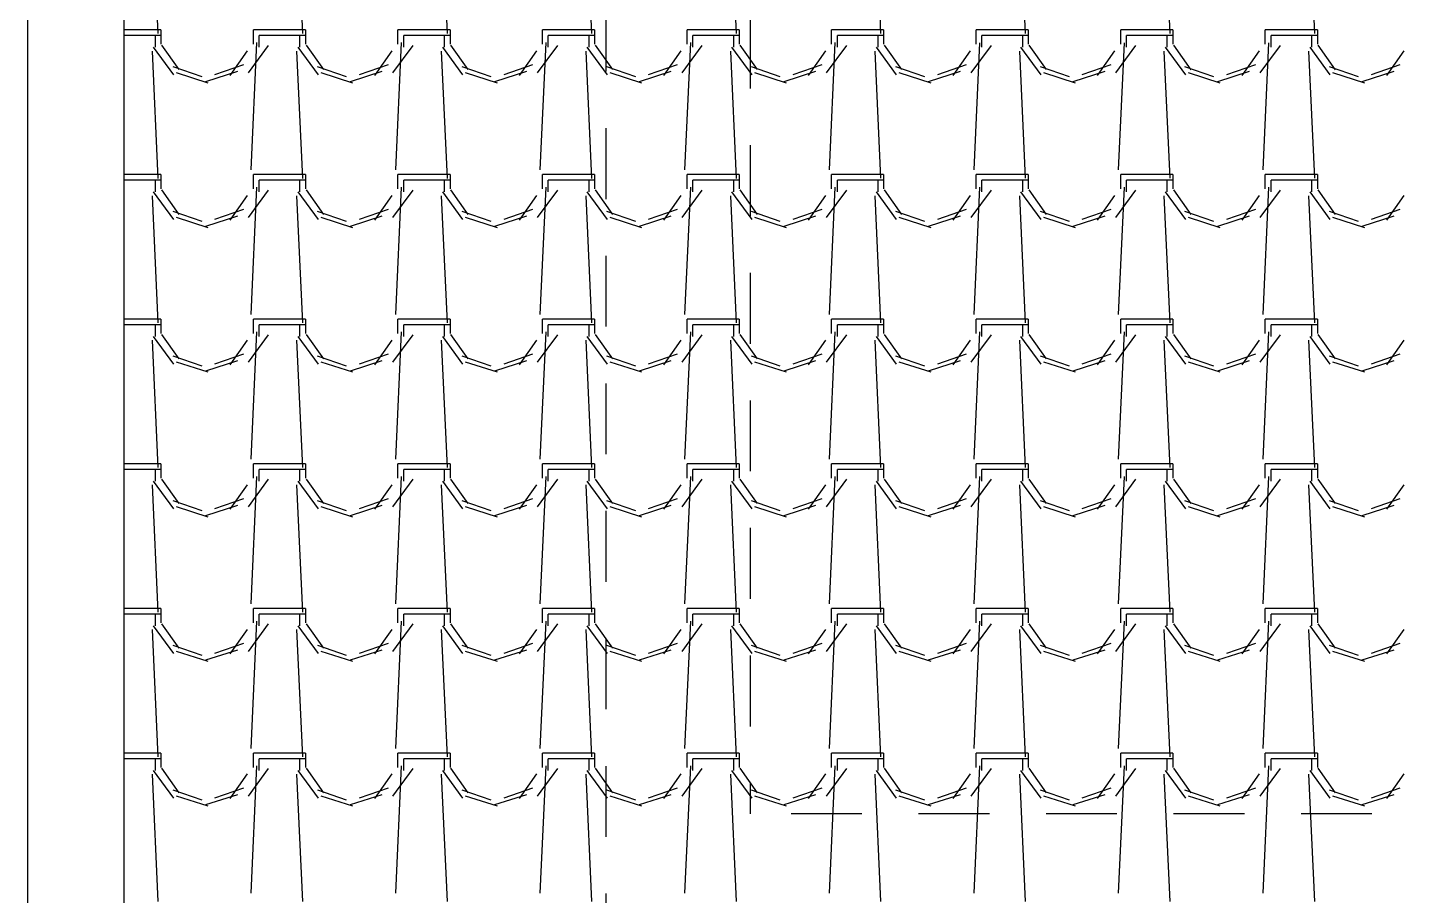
# Model space of a CAD drawing. Header units: millimetres. Extents: x 3923 to 4007, y 744 to 863.
# Drawn here: x 3930.972 to 3933.403, y 846.507 to 848.038 of the extents above; entities that cross this region are included whole.
import ezdxf

# ---------------------------------------------------------------- set-up
doc = ezdxf.new("R2010")
doc.units = ezdxf.units.MM
doc.linetypes.add('HIDDEN2', pattern=[0.1875, 0.125, -0.0625])
doc.layers.add('-HIDRO', color=8, linetype='Continuous')

msp = doc.modelspace()

# ---------------------------------------------------------------- linework, layer by layer
at = {"layer": '-HIDRO'}
for p, q in [((3930.9722, 855.7515), (3930.9722, 834.9143)), ((3931.1423, 854.5608), (3931.1423, 835.0844))]:
    msp.add_line(p, q, dxfattribs=at)
at = {"layer": '-HIDRO', "linetype": 'HIDDEN2'}
for p, q in [((3931.9928, 853.7103), (3931.9928, 835.9349)), ((3932.2479, 853.4552), (3932.2479, 846.6512)), ((3935.82, 846.6512), (3932.2479, 846.6512))]:
    msp.add_line(p, q, dxfattribs=at)
at = {"layer": '-HIDRO', "linetype": 'Continuous'}
for p, q in [((3931.1921, 848.2516), (3931.2023, 848.0271)), ((3931.4472, 848.2516), (3931.4574, 848.0271)), ((3931.7024, 848.2516), (3931.7126, 848.0271)), ((3931.9575, 848.2516), (3931.9677, 848.0271)), ((3932.2127, 848.2516), (3932.2229, 848.0271)), ((3932.4678, 848.2516), (3932.478, 848.0271)), ((3932.723, 848.2516), (3932.7332, 848.0271)), ((3932.9781, 848.2516), (3932.9883, 848.0271)), ((3933.2333, 848.2516), (3933.2435, 848.0271)), ((3931.1974, 848.0339), (3931.1423, 848.0339)), ((3931.2076, 848.0339), (3931.1974, 848.0339)), ((3931.2076, 848.0339), (3931.2076, 848.0084)), ((3931.4525, 848.0339), (3931.3709, 848.0339)), ((3931.3709, 848.0084), (3931.3709, 848.0339)), ((3931.4627, 848.0339), (3931.4525, 848.0339)), ((3931.4627, 848.0339), (3931.4627, 848.0084)), ((3931.7077, 848.0339), (3931.626, 848.0339)), ((3931.626, 848.0084), (3931.626, 848.0339)), ((3931.7179, 848.0339), (3931.7077, 848.0339)), ((3931.7179, 848.0339), (3931.7179, 848.0084)), ((3931.9628, 848.0339), (3931.8812, 848.0339)), ((3931.8812, 848.0084), (3931.8812, 848.0339)), ((3931.973, 848.0339), (3931.9628, 848.0339)), ((3931.973, 848.0339), (3931.973, 848.0084)), ((3932.218, 848.0339), (3932.1363, 848.0339)), ((3932.1363, 848.0084), (3932.1363, 848.0339)), ((3932.2282, 848.0339), (3932.218, 848.0339)), ((3932.2282, 848.0339), (3932.2282, 848.0084)), ((3932.4731, 848.0339), (3932.3915, 848.0339)), ((3932.3915, 848.0084), (3932.3915, 848.0339)), ((3932.4833, 848.0339), (3932.4731, 848.0339)), ((3932.4833, 848.0339), (3932.4833, 848.0084)), ((3932.7283, 848.0339), (3932.6466, 848.0339)), ((3932.6466, 848.0084), (3932.6466, 848.0339)), ((3932.7385, 848.0339), (3932.7283, 848.0339)), ((3932.7385, 848.0339), (3932.7385, 848.0084)), ((3932.9834, 848.0339), (3932.9018, 848.0339)), ((3932.9018, 848.0084), (3932.9018, 848.0339)), ((3932.9936, 848.0339), (3932.9834, 848.0339)), ((3932.9936, 848.0339), (3932.9936, 848.0084)), ((3933.2386, 848.0339), (3933.1569, 848.0339)), ((3933.1569, 848.0084), (3933.1569, 848.0339)), ((3933.2488, 848.0339), (3933.2386, 848.0339)), ((3933.2488, 848.0339), (3933.2488, 848.0084)), ((3931.1974, 848.0237), (3931.1423, 848.0237)), ((3931.1423, 848.006), (3931.1426, 848.0064)), ((3931.1974, 848.0237), (3931.1974, 848.0033)), ((3931.2076, 848.0237), (3931.1974, 848.0237)), ((3931.2086, 848.0069), (3931.2393, 847.9636)), ((3931.3621, 847.958), (3931.3978, 848.0064)), ((3931.3766, 848.0113), (3931.3664, 847.7867)), ((3931.4525, 848.0237), (3931.3811, 848.0237)), ((3931.3811, 848.0033), (3931.3811, 848.0237)), ((3931.4525, 848.0237), (3931.4525, 848.0033)), ((3931.4627, 848.0237), (3931.4525, 848.0237)), ((3931.4638, 848.0069), (3931.4944, 847.9636)), ((3931.6172, 847.958), (3931.6529, 848.0064)), ((3931.6318, 848.0113), (3931.6216, 847.7867)), ((3931.7077, 848.0237), (3931.6362, 848.0237)), ((3931.6362, 848.0033), (3931.6362, 848.0237)), ((3931.7077, 848.0237), (3931.7077, 848.0033)), ((3931.7179, 848.0237), (3931.7077, 848.0237)), ((3931.7189, 848.0069), (3931.7496, 847.9636)), ((3931.8724, 847.958), (3931.9081, 848.0064)), ((3931.8869, 848.0113), (3931.8767, 847.7867)), ((3931.9628, 848.0237), (3931.8914, 848.0237)), ((3931.8914, 848.0033), (3931.8914, 848.0237)), ((3931.9628, 848.0237), (3931.9628, 848.0033)), ((3931.973, 848.0237), (3931.9628, 848.0237)), ((3931.9741, 848.0069), (3932.0047, 847.9636)), ((3932.1275, 847.958), (3932.1632, 848.0064)), ((3932.1421, 848.0113), (3932.1319, 847.7867)), ((3932.218, 848.0237), (3932.1465, 848.0237)), ((3932.1465, 848.0033), (3932.1465, 848.0237)), ((3932.218, 848.0237), (3932.218, 848.0033)), ((3932.2282, 848.0237), (3932.218, 848.0237)), ((3932.2293, 848.0069), (3932.2599, 847.9636)), ((3932.3827, 847.958), (3932.4184, 848.0064)), ((3932.3972, 848.0113), (3932.387, 847.7867)), ((3932.4731, 848.0237), (3932.4017, 848.0237)), ((3932.4017, 848.0033), (3932.4017, 848.0237)), ((3932.4731, 848.0237), (3932.4731, 848.0033)), ((3932.4833, 848.0237), (3932.4731, 848.0237)), ((3932.4844, 848.0069), (3932.515, 847.9636)), ((3932.6378, 847.958), (3932.6735, 848.0064)), ((3932.6524, 848.0112), (3932.6422, 847.7867)), ((3932.7283, 848.0237), (3932.6568, 848.0237)), ((3932.6568, 848.0033), (3932.6568, 848.0237)), ((3932.7283, 848.0237), (3932.7283, 848.0033)), ((3932.7385, 848.0237), (3932.7283, 848.0237)), ((3932.7396, 848.0069), (3932.7702, 847.9636)), ((3932.893, 847.958), (3932.9287, 848.0064)), ((3932.9076, 848.0112), (3932.8973, 847.7867)), ((3932.9834, 848.0237), (3932.912, 848.0237)), ((3932.912, 848.0033), (3932.912, 848.0237)), ((3932.9834, 848.0237), (3932.9834, 848.0033)), ((3932.9936, 848.0237), (3932.9834, 848.0237)), ((3932.9947, 848.0069), (3933.0253, 847.9635)), ((3933.1481, 847.958), (3933.1838, 848.0064)), ((3933.1627, 848.0112), (3933.1525, 847.7867)), ((3933.2386, 848.0237), (3933.1671, 848.0237)), ((3933.1671, 848.0033), (3933.1671, 848.0237)), ((3933.2386, 848.0237), (3933.2386, 848.0033)), ((3933.2488, 848.0237), (3933.2386, 848.0237)), ((3933.2499, 848.0069), (3933.2805, 847.9635)), ((3931.1921, 847.9965), (3931.2023, 847.7719)), ((3931.1941, 848.003), (3931.2298, 847.9546)), ((3931.3301, 847.9535), (3931.3607, 847.9969)), ((3931.4472, 847.9965), (3931.4574, 847.7719)), ((3931.4493, 848.003), (3931.485, 847.9546)), ((3931.5852, 847.9535), (3931.6158, 847.9969)), ((3931.7024, 847.9965), (3931.7126, 847.7719)), ((3931.7044, 848.003), (3931.7401, 847.9546)), ((3931.8404, 847.9535), (3931.871, 847.9969)), ((3931.9575, 847.9965), (3931.9677, 847.7719)), ((3931.9595, 848.003), (3931.9953, 847.9546)), ((3932.0955, 847.9535), (3932.1261, 847.9969)), ((3932.2127, 847.9965), (3932.2229, 847.7719)), ((3932.2147, 848.003), (3932.2504, 847.9546)), ((3932.3507, 847.9535), (3932.3813, 847.9969)), ((3932.4678, 847.9965), (3932.478, 847.772)), ((3932.4698, 848.003), (3932.5056, 847.9546)), ((3932.6058, 847.9535), (3932.6364, 847.9969)), ((3932.723, 847.9965), (3932.7332, 847.772)), ((3932.725, 848.003), (3932.7607, 847.9546)), ((3932.861, 847.9535), (3932.8916, 847.9969)), ((3932.9781, 847.9965), (3932.9883, 847.772)), ((3932.9801, 848.003), (3933.0159, 847.9546)), ((3933.1161, 847.9535), (3933.1467, 847.9969)), ((3933.2333, 847.9965), (3933.2435, 847.772)), ((3933.2353, 848.003), (3933.271, 847.9546)), ((3933.3713, 847.9535), (3933.4019, 847.9969)), ((3931.2286, 847.9692), (3931.2796, 847.9513)), ((3931.2345, 847.9585), (3931.2907, 847.9406)), ((3931.2869, 847.9429), (3931.3431, 847.9607)), ((3931.303, 847.9548), (3931.354, 847.9726)), ((3931.4837, 847.9692), (3931.5348, 847.9513)), ((3931.4897, 847.9585), (3931.5458, 847.9406)), ((3931.5421, 847.9429), (3931.5982, 847.9607)), ((3931.5581, 847.9548), (3931.6091, 847.9726)), ((3931.7389, 847.9692), (3931.7899, 847.9513)), ((3931.7448, 847.9585), (3931.801, 847.9406)), ((3931.7972, 847.9429), (3931.8534, 847.9607)), ((3931.8133, 847.9548), (3931.8643, 847.9726)), ((3931.994, 847.9692), (3932.0451, 847.9513)), ((3932, 847.9585), (3932.0561, 847.9406)), ((3932.0524, 847.9429), (3932.1085, 847.9607)), ((3932.0684, 847.9548), (3932.1194, 847.9726)), ((3932.2492, 847.9692), (3932.3002, 847.9513)), ((3932.2551, 847.9585), (3932.3113, 847.9406)), ((3932.3075, 847.9429), (3932.3637, 847.9607)), ((3932.3236, 847.9548), (3932.3746, 847.9726)), ((3932.5043, 847.9692), (3932.5554, 847.9513)), ((3932.5103, 847.9585), (3932.5664, 847.9406)), ((3932.5627, 847.9429), (3932.6188, 847.9607)), ((3932.5787, 847.9548), (3932.6297, 847.9726)), ((3932.7595, 847.9692), (3932.8105, 847.9513)), ((3932.7654, 847.9585), (3932.8216, 847.9406)), ((3932.8178, 847.9429), (3932.874, 847.9607)), ((3932.8339, 847.9548), (3932.8849, 847.9726)), ((3933.0146, 847.9692), (3933.0657, 847.9513)), ((3933.0206, 847.9585), (3933.0767, 847.9406)), ((3933.073, 847.9429), (3933.1291, 847.9607)), ((3933.089, 847.9548), (3933.14, 847.9726)), ((3933.2698, 847.9692), (3933.3208, 847.9514)), ((3933.2757, 847.9585), (3933.3319, 847.9406)), ((3933.3281, 847.9429), (3933.3843, 847.9607)), ((3933.3442, 847.9548), (3933.3952, 847.9726)), ((3931.1974, 847.7787), (3931.1423, 847.7787)), ((3931.1974, 847.7685), (3931.1423, 847.7685)), ((3931.2076, 847.7787), (3931.1974, 847.7787)), ((3931.1974, 847.7685), (3931.1974, 847.7481)), ((3931.2076, 847.7685), (3931.1974, 847.7685)), ((3931.2076, 847.7787), (3931.2076, 847.7532)), ((3931.4525, 847.7787), (3931.3709, 847.7787)), ((3931.3709, 847.7532), (3931.3709, 847.7787)), ((3931.4525, 847.7685), (3931.3811, 847.7685)), ((3931.3811, 847.7481), (3931.3811, 847.7685)), ((3931.4627, 847.7787), (3931.4525, 847.7787)), ((3931.4525, 847.7685), (3931.4525, 847.7481)), ((3931.4627, 847.7685), (3931.4525, 847.7685)), ((3931.4627, 847.7787), (3931.4627, 847.7532)), ((3931.7077, 847.7787), (3931.626, 847.7787)), ((3931.626, 847.7532), (3931.626, 847.7787)), ((3931.7077, 847.7685), (3931.6362, 847.7685)), ((3931.6362, 847.7481), (3931.6362, 847.7685)), ((3931.7179, 847.7787), (3931.7077, 847.7787)), ((3931.7077, 847.7685), (3931.7077, 847.7481)), ((3931.7179, 847.7685), (3931.7077, 847.7685)), ((3931.7179, 847.7787), (3931.7179, 847.7532)), ((3931.9628, 847.7787), (3931.8812, 847.7787)), ((3931.8812, 847.7532), (3931.8812, 847.7787)), ((3931.9628, 847.7685), (3931.8914, 847.7685)), ((3931.8914, 847.7481), (3931.8914, 847.7685)), ((3931.973, 847.7787), (3931.9628, 847.7787)), ((3931.9628, 847.7685), (3931.9628, 847.7481)), ((3931.973, 847.7685), (3931.9628, 847.7685)), ((3931.973, 847.7787), (3931.973, 847.7532)), ((3932.218, 847.7787), (3932.1363, 847.7787)), ((3932.1363, 847.7532), (3932.1363, 847.7787)), ((3932.218, 847.7685), (3932.1465, 847.7685)), ((3932.1465, 847.7481), (3932.1465, 847.7685)), ((3932.2282, 847.7787), (3932.218, 847.7787)), ((3932.218, 847.7685), (3932.218, 847.7481)), ((3932.2282, 847.7685), (3932.218, 847.7685)), ((3932.2282, 847.7787), (3932.2282, 847.7532)), ((3932.4731, 847.7787), (3932.3915, 847.7787)), ((3932.3915, 847.7532), (3932.3915, 847.7787)), ((3932.4731, 847.7685), (3932.4017, 847.7685)), ((3932.4017, 847.7481), (3932.4017, 847.7685)), ((3932.4833, 847.7787), (3932.4731, 847.7787)), ((3932.4731, 847.7685), (3932.4731, 847.7481)), ((3932.4833, 847.7685), (3932.4731, 847.7685)), ((3932.4833, 847.7787), (3932.4833, 847.7532)), ((3932.7283, 847.7787), (3932.6466, 847.7787)), ((3932.6466, 847.7532), (3932.6466, 847.7787)), ((3932.7283, 847.7685), (3932.6568, 847.7685)), ((3932.6568, 847.7481), (3932.6568, 847.7685)), ((3932.7385, 847.7787), (3932.7283, 847.7787)), ((3932.7283, 847.7685), (3932.7283, 847.7481)), ((3932.7385, 847.7685), (3932.7283, 847.7685)), ((3932.7385, 847.7787), (3932.7385, 847.7532)), ((3932.9834, 847.7787), (3932.9018, 847.7787)), ((3932.9018, 847.7532), (3932.9018, 847.7787)), ((3932.9834, 847.7685), (3932.912, 847.7685)), ((3932.912, 847.7481), (3932.912, 847.7685)), ((3932.9936, 847.7787), (3932.9834, 847.7787)), ((3932.9834, 847.7685), (3932.9834, 847.7481)), ((3932.9936, 847.7685), (3932.9834, 847.7685)), ((3932.9936, 847.7787), (3932.9936, 847.7532)), ((3933.2386, 847.7787), (3933.1569, 847.7787)), ((3933.1569, 847.7532), (3933.1569, 847.7787)), ((3933.2386, 847.7685), (3933.1671, 847.7685)), ((3933.1671, 847.7481), (3933.1671, 847.7685)), ((3933.2488, 847.7787), (3933.2386, 847.7787)), ((3933.2386, 847.7685), (3933.2386, 847.7481)), ((3933.2488, 847.7685), (3933.2386, 847.7685)), ((3933.2488, 847.7787), (3933.2488, 847.7532)), ((3931.1423, 847.7508), (3931.1426, 847.7513)), ((3931.1921, 847.7413), (3931.2023, 847.5168)), ((3931.1941, 847.7479), (3931.2298, 847.6994)), ((3931.2086, 847.7518), (3931.2393, 847.7084)), ((3931.3301, 847.6984), (3931.3607, 847.7417)), ((3931.3621, 847.7028), (3931.3978, 847.7513)), ((3931.3766, 847.7561), (3931.3664, 847.5316)), ((3931.4472, 847.7413), (3931.4574, 847.5168)), ((3931.4493, 847.7479), (3931.485, 847.6994)), ((3931.4638, 847.7518), (3931.4944, 847.7084)), ((3931.5852, 847.6984), (3931.6158, 847.7417)), ((3931.6172, 847.7028), (3931.6529, 847.7513)), ((3931.6318, 847.7561), (3931.6216, 847.5316)), ((3931.7024, 847.7413), (3931.7126, 847.5168)), ((3931.7044, 847.7479), (3931.7401, 847.6994)), ((3931.7189, 847.7518), (3931.7496, 847.7084)), ((3931.8404, 847.6984), (3931.871, 847.7418)), ((3931.8724, 847.7028), (3931.9081, 847.7513)), ((3931.8869, 847.7561), (3931.8767, 847.5316)), ((3931.9575, 847.7413), (3931.9677, 847.5168)), ((3931.9596, 847.7479), (3931.9953, 847.6994)), ((3931.9741, 847.7518), (3932.0047, 847.7084)), ((3932.0955, 847.6984), (3932.1261, 847.7418)), ((3932.1275, 847.7028), (3932.1632, 847.7513)), ((3932.1421, 847.7561), (3932.1319, 847.5316)), ((3932.2127, 847.7413), (3932.2229, 847.5168)), ((3932.2147, 847.7479), (3932.2504, 847.6994)), ((3932.2293, 847.7518), (3932.2599, 847.7084)), ((3932.3507, 847.6984), (3932.3813, 847.7418)), ((3932.3827, 847.7028), (3932.4184, 847.7513)), ((3932.3972, 847.7561), (3932.387, 847.5316)), ((3932.4678, 847.7413), (3932.478, 847.5168)), ((3932.4698, 847.7479), (3932.5056, 847.6994)), ((3932.4844, 847.7518), (3932.515, 847.7084)), ((3932.6058, 847.6984), (3932.6364, 847.7418)), ((3932.6378, 847.7028), (3932.6735, 847.7513)), ((3932.6524, 847.7561), (3932.6422, 847.5316)), ((3932.723, 847.7413), (3932.7332, 847.5168)), ((3932.725, 847.7479), (3932.7607, 847.6994)), ((3932.7396, 847.7518), (3932.7702, 847.7084)), ((3932.861, 847.6984), (3932.8916, 847.7418)), ((3932.893, 847.7028), (3932.9287, 847.7513)), ((3932.9076, 847.7561), (3932.8973, 847.5316)), ((3932.9781, 847.7413), (3932.9883, 847.5168)), ((3932.9801, 847.7479), (3933.0159, 847.6994)), ((3932.9947, 847.7518), (3933.0253, 847.7084)), ((3933.1161, 847.6984), (3933.1467, 847.7418)), ((3933.1481, 847.7028), (3933.1838, 847.7513)), ((3933.1627, 847.7561), (3933.1525, 847.5316)), ((3933.2333, 847.7413), (3933.2435, 847.5168)), ((3933.2353, 847.7479), (3933.271, 847.6994)), ((3933.2499, 847.7518), (3933.2805, 847.7084)), ((3933.3713, 847.6984), (3933.4019, 847.7418)), ((3931.2286, 847.7141), (3931.2796, 847.6962)), ((3931.303, 847.6996), (3931.354, 847.7175)), ((3931.4837, 847.7141), (3931.5348, 847.6962)), ((3931.5581, 847.6996), (3931.6091, 847.7175)), ((3931.7389, 847.7141), (3931.7899, 847.6962)), ((3931.8133, 847.6996), (3931.8643, 847.7175)), ((3931.994, 847.7141), (3932.0451, 847.6962)), ((3932.0684, 847.6996), (3932.1194, 847.7175)), ((3932.2492, 847.7141), (3932.3002, 847.6962)), ((3932.3236, 847.6996), (3932.3746, 847.7175)), ((3932.5043, 847.7141), (3932.5554, 847.6962)), ((3932.5787, 847.6996), (3932.6297, 847.7175)), ((3932.7595, 847.7141), (3932.8105, 847.6962)), ((3932.8339, 847.6996), (3932.8849, 847.7175)), ((3933.0146, 847.7141), (3933.0657, 847.6962)), ((3933.089, 847.6996), (3933.14, 847.7175)), ((3933.2698, 847.7141), (3933.3208, 847.6962)), ((3933.3442, 847.6996), (3933.3952, 847.7175)), ((3931.2345, 847.7033), (3931.2907, 847.6854)), ((3931.2869, 847.6877), (3931.3431, 847.7056)), ((3931.4897, 847.7033), (3931.5458, 847.6854)), ((3931.5421, 847.6877), (3931.5982, 847.7056)), ((3931.7448, 847.7033), (3931.801, 847.6854)), ((3931.7972, 847.6877), (3931.8534, 847.7056)), ((3932, 847.7033), (3932.0561, 847.6854)), ((3932.0524, 847.6877), (3932.1085, 847.7056)), ((3932.2551, 847.7033), (3932.3113, 847.6854)), ((3932.3075, 847.6877), (3932.3637, 847.7056)), ((3932.5103, 847.7033), (3932.5664, 847.6854)), ((3932.5627, 847.6877), (3932.6188, 847.7056)), ((3932.7654, 847.7033), (3932.8216, 847.6854)), ((3932.8178, 847.6877), (3932.874, 847.7056)), ((3933.0206, 847.7033), (3933.0767, 847.6854)), ((3933.073, 847.6877), (3933.1291, 847.7056)), ((3933.2757, 847.7033), (3933.3319, 847.6854)), ((3933.3281, 847.6877), (3933.3843, 847.7056)), ((3931.1974, 847.5236), (3931.1423, 847.5236)), ((3931.2076, 847.5236), (3931.1974, 847.5236)), ((3931.2076, 847.5236), (3931.2076, 847.4981)), ((3931.4525, 847.5236), (3931.3709, 847.5236)), ((3931.3709, 847.4981), (3931.3709, 847.5236)), ((3931.4627, 847.5236), (3931.4525, 847.5236)), ((3931.4627, 847.5236), (3931.4627, 847.4981)), ((3931.7077, 847.5236), (3931.626, 847.5236)), ((3931.626, 847.4981), (3931.626, 847.5236)), ((3931.7179, 847.5236), (3931.7077, 847.5236)), ((3931.7179, 847.5236), (3931.7179, 847.4981)), ((3931.9628, 847.5236), (3931.8812, 847.5236)), ((3931.8812, 847.4981), (3931.8812, 847.5236)), ((3931.973, 847.5236), (3931.9628, 847.5236)), ((3931.973, 847.5236), (3931.973, 847.4981)), ((3932.218, 847.5236), (3932.1363, 847.5236)), ((3932.1363, 847.4981), (3932.1363, 847.5236)), ((3932.2282, 847.5236), (3932.218, 847.5236)), ((3932.2282, 847.5236), (3932.2282, 847.4981)), ((3932.4731, 847.5236), (3932.3915, 847.5236)), ((3932.3915, 847.4981), (3932.3915, 847.5236)), ((3932.4833, 847.5236), (3932.4731, 847.5236)), ((3932.4833, 847.5236), (3932.4833, 847.4981)), ((3932.7283, 847.5236), (3932.6466, 847.5236)), ((3932.6466, 847.4981), (3932.6466, 847.5236)), ((3932.7385, 847.5236), (3932.7283, 847.5236)), ((3932.7385, 847.5236), (3932.7385, 847.4981)), ((3932.9834, 847.5236), (3932.9018, 847.5236)), ((3932.9018, 847.4981), (3932.9018, 847.5236)), ((3932.9936, 847.5236), (3932.9834, 847.5236)), ((3932.9936, 847.5236), (3932.9936, 847.4981)), ((3933.2386, 847.5236), (3933.1569, 847.5236)), ((3933.1569, 847.4981), (3933.1569, 847.5236)), ((3933.2488, 847.5236), (3933.2386, 847.5236)), ((3933.2488, 847.5236), (3933.2488, 847.4981)), ((3931.1974, 847.5134), (3931.1423, 847.5134)), ((3931.1423, 847.4957), (3931.1426, 847.4961)), ((3931.1974, 847.5134), (3931.1974, 847.493)), ((3931.2076, 847.5134), (3931.1974, 847.5134)), ((3931.2086, 847.4966), (3931.2393, 847.4533)), ((3931.3621, 847.4477), (3931.3978, 847.4961)), ((3931.3766, 847.501), (3931.3664, 847.2764)), ((3931.4525, 847.5134), (3931.3811, 847.5134)), ((3931.3811, 847.493), (3931.3811, 847.5134)), ((3931.4525, 847.5134), (3931.4525, 847.493)), ((3931.4627, 847.5134), (3931.4525, 847.5134)), ((3931.4638, 847.4966), (3931.4944, 847.4533)), ((3931.6172, 847.4477), (3931.6529, 847.4961)), ((3931.6318, 847.501), (3931.6216, 847.2764)), ((3931.7077, 847.5134), (3931.6362, 847.5134)), ((3931.6362, 847.493), (3931.6362, 847.5134)), ((3931.7077, 847.5134), (3931.7077, 847.493)), ((3931.7179, 847.5134), (3931.7077, 847.5134)), ((3931.7189, 847.4966), (3931.7496, 847.4533)), ((3931.8724, 847.4477), (3931.9081, 847.4961)), ((3931.8869, 847.501), (3931.8767, 847.2764)), ((3931.9628, 847.5134), (3931.8914, 847.5134)), ((3931.8914, 847.493), (3931.8914, 847.5134)), ((3931.9628, 847.5134), (3931.9628, 847.493)), ((3931.973, 847.5134), (3931.9628, 847.5134)), ((3931.9741, 847.4966), (3932.0047, 847.4533)), ((3932.1275, 847.4477), (3932.1632, 847.4961)), ((3932.1421, 847.501), (3932.1319, 847.2764)), ((3932.218, 847.5134), (3932.1465, 847.5134)), ((3932.1465, 847.493), (3932.1465, 847.5134)), ((3932.218, 847.5134), (3932.218, 847.493)), ((3932.2282, 847.5134), (3932.218, 847.5134)), ((3932.2293, 847.4966), (3932.2599, 847.4533)), ((3932.3827, 847.4477), (3932.4184, 847.4961)), ((3932.3972, 847.501), (3932.387, 847.2764)), ((3932.4731, 847.5134), (3932.4017, 847.5134)), ((3932.4017, 847.493), (3932.4017, 847.5134)), ((3932.4731, 847.5134), (3932.4731, 847.493)), ((3932.4833, 847.5134), (3932.4731, 847.5134)), ((3932.4844, 847.4966), (3932.515, 847.4533)), ((3932.6378, 847.4477), (3932.6735, 847.4961)), ((3932.6524, 847.5009), (3932.6422, 847.2764)), ((3932.7283, 847.5134), (3932.6568, 847.5134)), ((3932.6568, 847.493), (3932.6568, 847.5134)), ((3932.7283, 847.5134), (3932.7283, 847.493)), ((3932.7385, 847.5134), (3932.7283, 847.5134)), ((3932.7396, 847.4966), (3932.7702, 847.4533)), ((3932.893, 847.4477), (3932.9287, 847.4961)), ((3932.9076, 847.5009), (3932.8973, 847.2764)), ((3932.9834, 847.5134), (3932.912, 847.5134)), ((3932.912, 847.493), (3932.912, 847.5134)), ((3932.9834, 847.5134), (3932.9834, 847.493)), ((3932.9936, 847.5134), (3932.9834, 847.5134)), ((3932.9947, 847.4966), (3933.0253, 847.4533)), ((3933.1481, 847.4477), (3933.1838, 847.4961)), ((3933.1627, 847.5009), (3933.1525, 847.2764)), ((3933.2386, 847.5134), (3933.1671, 847.5134)), ((3933.1671, 847.493), (3933.1671, 847.5134)), ((3933.2386, 847.5134), (3933.2386, 847.493)), ((3933.2488, 847.5134), (3933.2386, 847.5134)), ((3933.2499, 847.4966), (3933.2805, 847.4533)), ((3931.1921, 847.4862), (3931.2023, 847.2616)), ((3931.1941, 847.4927), (3931.2298, 847.4443)), ((3931.3301, 847.4432), (3931.3607, 847.4866)), ((3931.4472, 847.4862), (3931.4574, 847.2616)), ((3931.4493, 847.4927), (3931.485, 847.4443)), ((3931.5852, 847.4432), (3931.6158, 847.4866)), ((3931.7024, 847.4862), (3931.7126, 847.2616)), ((3931.7044, 847.4927), (3931.7401, 847.4443)), ((3931.8404, 847.4432), (3931.871, 847.4866)), ((3931.9575, 847.4862), (3931.9677, 847.2616)), ((3931.9596, 847.4927), (3931.9953, 847.4443)), ((3932.0955, 847.4432), (3932.1261, 847.4866)), ((3932.2127, 847.4862), (3932.2229, 847.2616)), ((3932.2147, 847.4927), (3932.2504, 847.4443)), ((3932.3507, 847.4432), (3932.3813, 847.4866)), ((3932.4678, 847.4862), (3932.478, 847.2617)), ((3932.4698, 847.4927), (3932.5056, 847.4443)), ((3932.6058, 847.4432), (3932.6364, 847.4866)), ((3932.723, 847.4862), (3932.7332, 847.2617)), ((3932.725, 847.4927), (3932.7607, 847.4443)), ((3932.861, 847.4432), (3932.8916, 847.4866)), ((3932.9781, 847.4862), (3932.9883, 847.2617)), ((3932.9801, 847.4927), (3933.0159, 847.4443)), ((3933.1161, 847.4432), (3933.1467, 847.4866)), ((3933.2333, 847.4862), (3933.2435, 847.2617)), ((3933.2353, 847.4927), (3933.271, 847.4443)), ((3933.3713, 847.4432), (3933.4019, 847.4866)), ((3931.2286, 847.4589), (3931.2796, 847.441)), ((3931.2345, 847.4482), (3931.2907, 847.4303)), ((3931.2869, 847.4326), (3931.3431, 847.4504)), ((3931.303, 847.4445), (3931.354, 847.4623)), ((3931.4837, 847.4589), (3931.5348, 847.441)), ((3931.4897, 847.4482), (3931.5458, 847.4303)), ((3931.5421, 847.4326), (3931.5982, 847.4504)), ((3931.5581, 847.4445), (3931.6091, 847.4623)), ((3931.7389, 847.4589), (3931.7899, 847.441)), ((3931.7448, 847.4482), (3931.801, 847.4303)), ((3931.7972, 847.4326), (3931.8534, 847.4504)), ((3931.8133, 847.4445), (3931.8643, 847.4623)), ((3931.994, 847.4589), (3932.0451, 847.441)), ((3932, 847.4482), (3932.0561, 847.4303)), ((3932.0524, 847.4326), (3932.1085, 847.4504)), ((3932.0684, 847.4445), (3932.1194, 847.4623)), ((3932.2492, 847.4589), (3932.3002, 847.441)), ((3932.2551, 847.4482), (3932.3113, 847.4303)), ((3932.3075, 847.4326), (3932.3637, 847.4504)), ((3932.3236, 847.4445), (3932.3746, 847.4623)), ((3932.5043, 847.4589), (3932.5554, 847.441)), ((3932.5103, 847.4482), (3932.5664, 847.4303)), ((3932.5627, 847.4326), (3932.6188, 847.4504)), ((3932.5787, 847.4445), (3932.6297, 847.4623)), ((3932.7595, 847.4589), (3932.8105, 847.441)), ((3932.7654, 847.4482), (3932.8216, 847.4303)), ((3932.8178, 847.4326), (3932.874, 847.4504)), ((3932.8339, 847.4445), (3932.8849, 847.4623)), ((3933.0146, 847.4589), (3933.0657, 847.441)), ((3933.0206, 847.4482), (3933.0767, 847.4303)), ((3933.073, 847.4326), (3933.1291, 847.4504)), ((3933.089, 847.4445), (3933.14, 847.4623)), ((3933.2698, 847.4589), (3933.3208, 847.4411)), ((3933.2757, 847.4482), (3933.3319, 847.4303)), ((3933.3281, 847.4326), (3933.3843, 847.4504)), ((3933.3442, 847.4445), (3933.3952, 847.4623)), ((3931.1974, 847.2684), (3931.1423, 847.2684)), ((3931.1974, 847.2582), (3931.1423, 847.2582)), ((3931.2076, 847.2684), (3931.1974, 847.2684)), ((3931.1974, 847.2582), (3931.1974, 847.2378)), ((3931.2076, 847.2582), (3931.1974, 847.2582)), ((3931.2076, 847.2684), (3931.2076, 847.2429)), ((3931.4525, 847.2684), (3931.3709, 847.2684)), ((3931.3709, 847.2429), (3931.3709, 847.2684)), ((3931.4525, 847.2582), (3931.3811, 847.2582)), ((3931.3811, 847.2378), (3931.3811, 847.2582)), ((3931.4627, 847.2684), (3931.4525, 847.2684)), ((3931.4525, 847.2582), (3931.4525, 847.2378)), ((3931.4627, 847.2582), (3931.4525, 847.2582)), ((3931.4627, 847.2684), (3931.4627, 847.2429)), ((3931.7077, 847.2684), (3931.626, 847.2684)), ((3931.626, 847.2429), (3931.626, 847.2684)), ((3931.7077, 847.2582), (3931.6362, 847.2582)), ((3931.6362, 847.2378), (3931.6362, 847.2582)), ((3931.7179, 847.2684), (3931.7077, 847.2684)), ((3931.7077, 847.2582), (3931.7077, 847.2378)), ((3931.7179, 847.2582), (3931.7077, 847.2582)), ((3931.7179, 847.2684), (3931.7179, 847.2429)), ((3931.9628, 847.2684), (3931.8812, 847.2684)), ((3931.8812, 847.2429), (3931.8812, 847.2684)), ((3931.9628, 847.2582), (3931.8914, 847.2582)), ((3931.8914, 847.2378), (3931.8914, 847.2582)), ((3931.973, 847.2684), (3931.9628, 847.2684)), ((3931.9628, 847.2582), (3931.9628, 847.2378)), ((3931.973, 847.2582), (3931.9628, 847.2582)), ((3931.973, 847.2684), (3931.973, 847.2429)), ((3932.218, 847.2684), (3932.1363, 847.2684)), ((3932.1363, 847.2429), (3932.1363, 847.2684)), ((3932.218, 847.2582), (3932.1465, 847.2582)), ((3932.1465, 847.2378), (3932.1465, 847.2582)), ((3932.2282, 847.2684), (3932.218, 847.2684)), ((3932.218, 847.2582), (3932.218, 847.2378)), ((3932.2282, 847.2582), (3932.218, 847.2582)), ((3932.2282, 847.2684), (3932.2282, 847.2429)), ((3932.4731, 847.2684), (3932.3915, 847.2684)), ((3932.3915, 847.2429), (3932.3915, 847.2684)), ((3932.4731, 847.2582), (3932.4017, 847.2582)), ((3932.4017, 847.2378), (3932.4017, 847.2582)), ((3932.4833, 847.2684), (3932.4731, 847.2684)), ((3932.4731, 847.2582), (3932.4731, 847.2378)), ((3932.4833, 847.2582), (3932.4731, 847.2582)), ((3932.4833, 847.2684), (3932.4833, 847.2429)), ((3932.7283, 847.2684), (3932.6466, 847.2684)), ((3932.6466, 847.2429), (3932.6466, 847.2684)), ((3932.7283, 847.2582), (3932.6568, 847.2582)), ((3932.6568, 847.2378), (3932.6568, 847.2582)), ((3932.7385, 847.2684), (3932.7283, 847.2684)), ((3932.7283, 847.2582), (3932.7283, 847.2378)), ((3932.7385, 847.2582), (3932.7283, 847.2582)), ((3932.7385, 847.2684), (3932.7385, 847.2429)), ((3932.9834, 847.2684), (3932.9018, 847.2684)), ((3932.9018, 847.2429), (3932.9018, 847.2684)), ((3932.9834, 847.2582), (3932.912, 847.2582)), ((3932.912, 847.2378), (3932.912, 847.2582)), ((3932.9936, 847.2684), (3932.9834, 847.2684)), ((3932.9834, 847.2582), (3932.9834, 847.2378)), ((3932.9936, 847.2582), (3932.9834, 847.2582)), ((3932.9936, 847.2684), (3932.9936, 847.2429)), ((3933.2386, 847.2684), (3933.1569, 847.2684)), ((3933.1569, 847.2429), (3933.1569, 847.2684)), ((3933.2386, 847.2582), (3933.1671, 847.2582)), ((3933.1671, 847.2378), (3933.1671, 847.2582)), ((3933.2488, 847.2684), (3933.2386, 847.2684)), ((3933.2386, 847.2582), (3933.2386, 847.2378)), ((3933.2488, 847.2582), (3933.2386, 847.2582)), ((3933.2488, 847.2684), (3933.2488, 847.2429)), ((3931.1423, 847.2405), (3931.1426, 847.241)), ((3931.1921, 847.231), (3931.2023, 847.0065)), ((3931.1941, 847.2376), (3931.2298, 847.1891)), ((3931.2086, 847.2415), (3931.2393, 847.1981)), ((3931.3301, 847.1881), (3931.3607, 847.2314)), ((3931.3621, 847.1925), (3931.3978, 847.241)), ((3931.3766, 847.2458), (3931.3664, 847.0213)), ((3931.4472, 847.231), (3931.4574, 847.0065)), ((3931.4493, 847.2376), (3931.485, 847.1891)), ((3931.4638, 847.2415), (3931.4944, 847.1981)), ((3931.5852, 847.1881), (3931.6158, 847.2315)), ((3931.6172, 847.1925), (3931.6529, 847.241)), ((3931.6318, 847.2458), (3931.6216, 847.0213)), ((3931.7024, 847.231), (3931.7126, 847.0065)), ((3931.7044, 847.2376), (3931.7401, 847.1891)), ((3931.7189, 847.2415), (3931.7496, 847.1981)), ((3931.8404, 847.1881), (3931.871, 847.2315)), ((3931.8724, 847.1925), (3931.9081, 847.241)), ((3931.8869, 847.2458), (3931.8767, 847.0213)), ((3931.9575, 847.231), (3931.9677, 847.0065)), ((3931.9596, 847.2376), (3931.9953, 847.1891)), ((3931.9741, 847.2415), (3932.0047, 847.1981)), ((3932.0955, 847.1881), (3932.1261, 847.2315)), ((3932.1275, 847.1925), (3932.1632, 847.241)), ((3932.1421, 847.2458), (3932.1319, 847.0213)), ((3932.2127, 847.231), (3932.2229, 847.0065)), ((3932.2147, 847.2376), (3932.2504, 847.1891)), ((3932.2292, 847.2415), (3932.2599, 847.1981)), ((3932.3507, 847.1881), (3932.3813, 847.2315)), ((3932.3827, 847.1925), (3932.4184, 847.241)), ((3932.3972, 847.2458), (3932.387, 847.0213)), ((3932.4678, 847.231), (3932.478, 847.0065)), ((3932.4699, 847.2376), (3932.5056, 847.1891)), ((3932.4844, 847.2415), (3932.515, 847.1981)), ((3932.6058, 847.1881), (3932.6364, 847.2315)), ((3932.6378, 847.1925), (3932.6735, 847.241)), ((3932.6524, 847.2458), (3932.6422, 847.0213)), ((3932.723, 847.231), (3932.7332, 847.0065)), ((3932.725, 847.2376), (3932.7607, 847.1891)), ((3932.7396, 847.2415), (3932.7702, 847.1981)), ((3932.861, 847.1881), (3932.8916, 847.2315)), ((3932.893, 847.1925), (3932.9287, 847.241)), ((3932.9076, 847.2458), (3932.8973, 847.0213)), ((3932.9781, 847.231), (3932.9883, 847.0065)), ((3932.9801, 847.2376), (3933.0159, 847.1891)), ((3932.9947, 847.2415), (3933.0253, 847.1981)), ((3933.1161, 847.1881), (3933.1467, 847.2315)), ((3933.1481, 847.1925), (3933.1838, 847.241)), ((3933.1627, 847.2458), (3933.1525, 847.0213)), ((3933.2333, 847.231), (3933.2435, 847.0065)), ((3933.2353, 847.2376), (3933.271, 847.1891)), ((3933.2499, 847.2415), (3933.2805, 847.1981)), ((3933.3713, 847.1881), (3933.4019, 847.2315)), ((3931.2286, 847.2038), (3931.2796, 847.1859)), ((3931.303, 847.1893), (3931.354, 847.2072)), ((3931.4837, 847.2038), (3931.5348, 847.1859)), ((3931.5581, 847.1893), (3931.6091, 847.2072)), ((3931.7389, 847.2038), (3931.7899, 847.1859)), ((3931.8133, 847.1893), (3931.8643, 847.2072)), ((3931.994, 847.2038), (3932.0451, 847.1859)), ((3932.0684, 847.1893), (3932.1194, 847.2072)), ((3932.2492, 847.2038), (3932.3002, 847.1859)), ((3932.3236, 847.1893), (3932.3746, 847.2072)), ((3932.5043, 847.2038), (3932.5554, 847.1859)), ((3932.5787, 847.1893), (3932.6297, 847.2072)), ((3932.7595, 847.2038), (3932.8105, 847.1859)), ((3932.8339, 847.1893), (3932.8849, 847.2072)), ((3933.0146, 847.2038), (3933.0657, 847.1859)), ((3933.089, 847.1893), (3933.14, 847.2072)), ((3933.2698, 847.2038), (3933.3208, 847.1859)), ((3933.3442, 847.1893), (3933.3952, 847.2072)), ((3931.2345, 847.193), (3931.2907, 847.1751)), ((3931.2869, 847.1774), (3931.3431, 847.1953)), ((3931.4897, 847.193), (3931.5458, 847.1751)), ((3931.5421, 847.1774), (3931.5982, 847.1953)), ((3931.7448, 847.193), (3931.801, 847.1751)), ((3931.7972, 847.1774), (3931.8534, 847.1953)), ((3932, 847.193), (3932.0561, 847.1751)), ((3932.0524, 847.1774), (3932.1085, 847.1953)), ((3932.2551, 847.193), (3932.3113, 847.1751)), ((3932.3075, 847.1774), (3932.3637, 847.1953)), ((3932.5103, 847.193), (3932.5664, 847.1751)), ((3932.5627, 847.1774), (3932.6188, 847.1953)), ((3932.7654, 847.193), (3932.8216, 847.1751)), ((3932.8178, 847.1774), (3932.874, 847.1953)), ((3933.0206, 847.193), (3933.0767, 847.1751)), ((3933.073, 847.1774), (3933.1291, 847.1953)), ((3933.2757, 847.193), (3933.3319, 847.1751)), ((3933.3281, 847.1774), (3933.3843, 847.1953)), ((3931.1974, 847.0133), (3931.1423, 847.0133)), ((3931.2076, 847.0133), (3931.1974, 847.0133)), ((3931.2076, 847.0133), (3931.2076, 846.9878)), ((3931.4525, 847.0133), (3931.3709, 847.0133)), ((3931.3709, 846.9878), (3931.3709, 847.0133)), ((3931.4627, 847.0133), (3931.4525, 847.0133)), ((3931.4627, 847.0133), (3931.4627, 846.9878)), ((3931.7077, 847.0133), (3931.626, 847.0133)), ((3931.626, 846.9878), (3931.626, 847.0133)), ((3931.7179, 847.0133), (3931.7077, 847.0133)), ((3931.7179, 847.0133), (3931.7179, 846.9878)), ((3931.9628, 847.0133), (3931.8812, 847.0133)), ((3931.8812, 846.9878), (3931.8812, 847.0133)), ((3931.973, 847.0133), (3931.9628, 847.0133)), ((3931.973, 847.0133), (3931.973, 846.9878)), ((3932.218, 847.0133), (3932.1363, 847.0133)), ((3932.1363, 846.9878), (3932.1363, 847.0133)), ((3932.2282, 847.0133), (3932.218, 847.0133)), ((3932.2282, 847.0133), (3932.2282, 846.9878)), ((3932.4731, 847.0133), (3932.3915, 847.0133)), ((3932.3915, 846.9878), (3932.3915, 847.0133)), ((3932.4833, 847.0133), (3932.4731, 847.0133)), ((3932.4833, 847.0133), (3932.4833, 846.9878)), ((3932.7283, 847.0133), (3932.6466, 847.0133)), ((3932.6466, 846.9878), (3932.6466, 847.0133)), ((3932.7385, 847.0133), (3932.7283, 847.0133)), ((3932.7385, 847.0133), (3932.7385, 846.9878)), ((3932.9834, 847.0133), (3932.9018, 847.0133)), ((3932.9018, 846.9878), (3932.9018, 847.0133)), ((3932.9936, 847.0133), (3932.9834, 847.0133)), ((3932.9936, 847.0133), (3932.9936, 846.9878)), ((3933.2386, 847.0133), (3933.1569, 847.0133)), ((3933.1569, 846.9878), (3933.1569, 847.0133)), ((3933.2488, 847.0133), (3933.2386, 847.0133)), ((3933.2488, 847.0133), (3933.2488, 846.9878)), ((3931.1974, 847.0031), (3931.1423, 847.0031)), ((3931.1423, 846.9854), (3931.1426, 846.9858)), ((3931.1974, 847.0031), (3931.1974, 846.9827)), ((3931.2076, 847.0031), (3931.1974, 847.0031)), ((3931.2086, 846.9863), (3931.2393, 846.943)), ((3931.3621, 846.9374), (3931.3978, 846.9858)), ((3931.3766, 846.9907), (3931.3664, 846.7661)), ((3931.4525, 847.0031), (3931.3811, 847.0031)), ((3931.3811, 846.9827), (3931.3811, 847.0031)), ((3931.4525, 847.0031), (3931.4525, 846.9827)), ((3931.4627, 847.0031), (3931.4525, 847.0031)), ((3931.4638, 846.9863), (3931.4944, 846.943)), ((3931.6172, 846.9374), (3931.6529, 846.9858)), ((3931.6318, 846.9907), (3931.6216, 846.7661)), ((3931.7077, 847.0031), (3931.6362, 847.0031)), ((3931.6362, 846.9827), (3931.6362, 847.0031)), ((3931.7077, 847.0031), (3931.7077, 846.9827)), ((3931.7179, 847.0031), (3931.7077, 847.0031)), ((3931.7189, 846.9863), (3931.7496, 846.943)), ((3931.8724, 846.9374), (3931.9081, 846.9858)), ((3931.8869, 846.9907), (3931.8767, 846.7661)), ((3931.9628, 847.0031), (3931.8914, 847.0031)), ((3931.8914, 846.9827), (3931.8914, 847.0031)), ((3931.9628, 847.0031), (3931.9628, 846.9827)), ((3931.973, 847.0031), (3931.9628, 847.0031)), ((3931.9741, 846.9863), (3932.0047, 846.943)), ((3932.1275, 846.9374), (3932.1632, 846.9858)), ((3932.1421, 846.9907), (3932.1319, 846.7661)), ((3932.218, 847.0031), (3932.1465, 847.0031)), ((3932.1465, 846.9827), (3932.1465, 847.0031)), ((3932.218, 847.0031), (3932.218, 846.9827)), ((3932.2282, 847.0031), (3932.218, 847.0031)), ((3932.2292, 846.9863), (3932.2599, 846.943)), ((3932.3827, 846.9374), (3932.4184, 846.9858)), ((3932.3972, 846.9907), (3932.387, 846.7661)), ((3932.4731, 847.0031), (3932.4017, 847.0031)), ((3932.4017, 846.9827), (3932.4017, 847.0031)), ((3932.4731, 847.0031), (3932.4731, 846.9827)), ((3932.4833, 847.0031), (3932.4731, 847.0031)), ((3932.4844, 846.9863), (3932.515, 846.943)), ((3932.6378, 846.9374), (3932.6735, 846.9858)), ((3932.6524, 846.9906), (3932.6422, 846.7661)), ((3932.7283, 847.0031), (3932.6568, 847.0031)), ((3932.6568, 846.9827), (3932.6568, 847.0031)), ((3932.7283, 847.0031), (3932.7283, 846.9827)), ((3932.7385, 847.0031), (3932.7283, 847.0031)), ((3932.7396, 846.9863), (3932.7702, 846.943)), ((3932.893, 846.9374), (3932.9287, 846.9858)), ((3932.9076, 846.9906), (3932.8973, 846.7661)), ((3932.9834, 847.0031), (3932.912, 847.0031)), ((3932.912, 846.9827), (3932.912, 847.0031)), ((3932.9834, 847.0031), (3932.9834, 846.9827)), ((3932.9936, 847.0031), (3932.9834, 847.0031)), ((3932.9947, 846.9863), (3933.0253, 846.943)), ((3933.1481, 846.9374), (3933.1838, 846.9858)), ((3933.1627, 846.9906), (3933.1525, 846.7661)), ((3933.2386, 847.0031), (3933.1671, 847.0031)), ((3933.1671, 846.9827), (3933.1671, 847.0031)), ((3933.2386, 847.0031), (3933.2386, 846.9827)), ((3933.2488, 847.0031), (3933.2386, 847.0031)), ((3933.2499, 846.9863), (3933.2805, 846.943)), ((3931.1921, 846.9759), (3931.2023, 846.7513)), ((3931.1941, 846.9824), (3931.2298, 846.934)), ((3931.3301, 846.9329), (3931.3607, 846.9763)), ((3931.4472, 846.9759), (3931.4574, 846.7513)), ((3931.4493, 846.9824), (3931.485, 846.934)), ((3931.5852, 846.9329), (3931.6158, 846.9763)), ((3931.7024, 846.9759), (3931.7126, 846.7513)), ((3931.7044, 846.9824), (3931.7401, 846.934)), ((3931.8404, 846.9329), (3931.871, 846.9763)), ((3931.9575, 846.9759), (3931.9677, 846.7513)), ((3931.9596, 846.9824), (3931.9953, 846.934)), ((3932.0955, 846.9329), (3932.1261, 846.9763)), ((3932.2127, 846.9759), (3932.2229, 846.7513)), ((3932.2147, 846.9824), (3932.2504, 846.934)), ((3932.3507, 846.9329), (3932.3813, 846.9763)), ((3932.4678, 846.9759), (3932.478, 846.7514)), ((3932.4699, 846.9824), (3932.5056, 846.934)), ((3932.6058, 846.9329), (3932.6364, 846.9763)), ((3932.723, 846.9759), (3932.7332, 846.7514)), ((3932.725, 846.9824), (3932.7607, 846.934)), ((3932.861, 846.9329), (3932.8916, 846.9763)), ((3932.9781, 846.9759), (3932.9883, 846.7514)), ((3932.9801, 846.9824), (3933.0159, 846.934)), ((3933.1161, 846.9329), (3933.1467, 846.9763)), ((3933.2333, 846.9759), (3933.2435, 846.7514)), ((3933.2353, 846.9824), (3933.271, 846.934)), ((3933.3713, 846.9329), (3933.4019, 846.9763)), ((3931.2286, 846.9486), (3931.2796, 846.9307)), ((3931.2345, 846.9378), (3931.2907, 846.92)), ((3931.2869, 846.9223), (3931.3431, 846.9401)), ((3931.303, 846.9342), (3931.354, 846.952)), ((3931.4838, 846.9486), (3931.5348, 846.9307)), ((3931.4897, 846.9378), (3931.5458, 846.92)), ((3931.5421, 846.9223), (3931.5982, 846.9401)), ((3931.5581, 846.9342), (3931.6091, 846.952)), ((3931.7389, 846.9486), (3931.7899, 846.9307)), ((3931.7448, 846.9378), (3931.801, 846.92)), ((3931.7972, 846.9223), (3931.8534, 846.9401)), ((3931.8133, 846.9342), (3931.8643, 846.952)), ((3931.994, 846.9486), (3932.0451, 846.9307)), ((3932, 846.9378), (3932.0561, 846.92)), ((3932.0524, 846.9223), (3932.1085, 846.9401)), ((3932.0684, 846.9342), (3932.1194, 846.952)), ((3932.2492, 846.9486), (3932.3002, 846.9307)), ((3932.2551, 846.9378), (3932.3113, 846.92)), ((3932.3075, 846.9223), (3932.3637, 846.9401)), ((3932.3236, 846.9342), (3932.3746, 846.952)), ((3932.5043, 846.9486), (3932.5554, 846.9307)), ((3932.5103, 846.9378), (3932.5664, 846.92)), ((3932.5627, 846.9223), (3932.6188, 846.9401)), ((3932.5787, 846.9342), (3932.6297, 846.952)), ((3932.7595, 846.9486), (3932.8105, 846.9307)), ((3932.7654, 846.9378), (3932.8216, 846.92)), ((3932.8178, 846.9223), (3932.874, 846.9401)), ((3932.8339, 846.9342), (3932.8849, 846.952)), ((3933.0146, 846.9486), (3933.0657, 846.9307)), ((3933.0206, 846.9378), (3933.0767, 846.92)), ((3933.073, 846.9223), (3933.1291, 846.9401)), ((3933.089, 846.9342), (3933.14, 846.952)), ((3933.2698, 846.9486), (3933.3208, 846.9307)), ((3933.2757, 846.9378), (3933.3319, 846.92)), ((3933.3281, 846.9223), (3933.3843, 846.9401)), ((3933.3442, 846.9342), (3933.3952, 846.952)), ((3931.1974, 846.7581), (3931.1423, 846.7581)), ((3931.1974, 846.7479), (3931.1423, 846.7479)), ((3931.2076, 846.7581), (3931.1974, 846.7581)), ((3931.1974, 846.7479), (3931.1974, 846.7275)), ((3931.2076, 846.7479), (3931.1974, 846.7479)), ((3931.2076, 846.7581), (3931.2076, 846.7326)), ((3931.4525, 846.7581), (3931.3709, 846.7581)), ((3931.3709, 846.7326), (3931.3709, 846.7581)), ((3931.4525, 846.7479), (3931.3811, 846.7479)), ((3931.3811, 846.7275), (3931.3811, 846.7479)), ((3931.4627, 846.7581), (3931.4525, 846.7581)), ((3931.4525, 846.7479), (3931.4525, 846.7275)), ((3931.4627, 846.7479), (3931.4525, 846.7479)), ((3931.4627, 846.7581), (3931.4627, 846.7326)), ((3931.7077, 846.7581), (3931.626, 846.7581)), ((3931.626, 846.7326), (3931.626, 846.7581)), ((3931.7077, 846.7479), (3931.6362, 846.7479)), ((3931.6362, 846.7275), (3931.6362, 846.7479)), ((3931.7179, 846.7581), (3931.7077, 846.7581)), ((3931.7077, 846.7479), (3931.7077, 846.7275)), ((3931.7179, 846.7479), (3931.7077, 846.7479)), ((3931.7179, 846.7581), (3931.7179, 846.7326)), ((3931.9628, 846.7581), (3931.8812, 846.7581)), ((3931.8812, 846.7326), (3931.8812, 846.7581)), ((3931.9628, 846.7479), (3931.8914, 846.7479)), ((3931.8914, 846.7275), (3931.8914, 846.7479)), ((3931.973, 846.7581), (3931.9628, 846.7581)), ((3931.9628, 846.7479), (3931.9628, 846.7275)), ((3931.973, 846.7479), (3931.9628, 846.7479)), ((3931.973, 846.7581), (3931.973, 846.7326)), ((3932.218, 846.7581), (3932.1363, 846.7581)), ((3932.1363, 846.7326), (3932.1363, 846.7581)), ((3932.218, 846.7479), (3932.1465, 846.7479)), ((3932.1465, 846.7275), (3932.1465, 846.7479)), ((3932.2282, 846.7581), (3932.218, 846.7581)), ((3932.218, 846.7479), (3932.218, 846.7275)), ((3932.2282, 846.7479), (3932.218, 846.7479)), ((3932.2282, 846.7581), (3932.2282, 846.7326)), ((3932.4731, 846.7581), (3932.3915, 846.7581)), ((3932.3915, 846.7326), (3932.3915, 846.7581)), ((3932.4731, 846.7479), (3932.4017, 846.7479)), ((3932.4017, 846.7275), (3932.4017, 846.7479)), ((3932.4833, 846.7581), (3932.4731, 846.7581)), ((3932.4731, 846.7479), (3932.4731, 846.7275)), ((3932.4833, 846.7479), (3932.4731, 846.7479)), ((3932.4833, 846.7581), (3932.4833, 846.7326)), ((3932.7283, 846.7581), (3932.6466, 846.7581)), ((3932.6466, 846.7326), (3932.6466, 846.7581)), ((3932.7283, 846.7479), (3932.6568, 846.7479)), ((3932.6568, 846.7275), (3932.6568, 846.7479)), ((3932.7385, 846.7581), (3932.7283, 846.7581)), ((3932.7283, 846.7479), (3932.7283, 846.7275)), ((3932.7385, 846.7479), (3932.7283, 846.7479)), ((3932.7385, 846.7581), (3932.7385, 846.7326)), ((3932.9834, 846.7581), (3932.9018, 846.7581)), ((3932.9018, 846.7326), (3932.9018, 846.7581)), ((3932.9834, 846.7479), (3932.912, 846.7479)), ((3932.912, 846.7275), (3932.912, 846.7479)), ((3932.9936, 846.7581), (3932.9834, 846.7581)), ((3932.9834, 846.7479), (3932.9834, 846.7275)), ((3932.9936, 846.7479), (3932.9834, 846.7479)), ((3932.9936, 846.7581), (3932.9936, 846.7326)), ((3933.2386, 846.7581), (3933.1569, 846.7581)), ((3933.1569, 846.7326), (3933.1569, 846.7581)), ((3933.2386, 846.7479), (3933.1671, 846.7479)), ((3933.1671, 846.7275), (3933.1671, 846.7479)), ((3933.2488, 846.7581), (3933.2386, 846.7581)), ((3933.2386, 846.7479), (3933.2386, 846.7275)), ((3933.2488, 846.7479), (3933.2386, 846.7479)), ((3933.2488, 846.7581), (3933.2488, 846.7326)), ((3931.1423, 846.7302), (3931.1426, 846.7307)), ((3931.1921, 846.7207), (3931.2023, 846.4962)), ((3931.1941, 846.7273), (3931.2298, 846.6788)), ((3931.2086, 846.7312), (3931.2393, 846.6878)), ((3931.3301, 846.6778), (3931.3607, 846.7212)), ((3931.3621, 846.6822), (3931.3978, 846.7307)), ((3931.3766, 846.7355), (3931.3664, 846.511)), ((3931.4472, 846.7207), (3931.4574, 846.4962)), ((3931.4493, 846.7273), (3931.485, 846.6788)), ((3931.4638, 846.7312), (3931.4944, 846.6878)), ((3931.5852, 846.6778), (3931.6158, 846.7212)), ((3931.6172, 846.6822), (3931.6529, 846.7307)), ((3931.6318, 846.7355), (3931.6216, 846.511)), ((3931.7024, 846.7207), (3931.7126, 846.4962)), ((3931.7044, 846.7273), (3931.7401, 846.6788)), ((3931.7189, 846.7312), (3931.7496, 846.6878)), ((3931.8404, 846.6778), (3931.871, 846.7212)), ((3931.8724, 846.6822), (3931.9081, 846.7307)), ((3931.8869, 846.7355), (3931.8767, 846.511)), ((3931.9575, 846.7207), (3931.9677, 846.4962)), ((3931.9596, 846.7273), (3931.9953, 846.6788)), ((3931.9741, 846.7312), (3932.0047, 846.6878)), ((3932.0955, 846.6778), (3932.1261, 846.7212)), ((3932.1275, 846.6822), (3932.1632, 846.7307)), ((3932.1421, 846.7355), (3932.1319, 846.511)), ((3932.2127, 846.7207), (3932.2229, 846.4962)), ((3932.2147, 846.7273), (3932.2504, 846.6788)), ((3932.2292, 846.7312), (3932.2599, 846.6878)), ((3932.3507, 846.6778), (3932.3813, 846.7212)), ((3932.3827, 846.6822), (3932.4184, 846.7307)), ((3932.3972, 846.7355), (3932.387, 846.511)), ((3932.4678, 846.7207), (3932.478, 846.4962)), ((3932.4699, 846.7273), (3932.5056, 846.6788)), ((3932.4844, 846.7312), (3932.515, 846.6878)), ((3932.6058, 846.6778), (3932.6364, 846.7212)), ((3932.6378, 846.6822), (3932.6735, 846.7307)), ((3932.6524, 846.7355), (3932.6422, 846.511)), ((3932.723, 846.7207), (3932.7332, 846.4962)), ((3932.725, 846.7273), (3932.7607, 846.6788)), ((3932.7396, 846.7312), (3932.7702, 846.6878)), ((3932.861, 846.6778), (3932.8916, 846.7212)), ((3932.8929, 846.6822), (3932.9287, 846.7307)), ((3932.9076, 846.7355), (3932.8973, 846.511)), ((3932.9781, 846.7207), (3932.9883, 846.4962)), ((3932.9802, 846.7273), (3933.0159, 846.6788)), ((3932.9947, 846.7312), (3933.0253, 846.6878)), ((3933.1161, 846.6778), (3933.1467, 846.7212)), ((3933.1481, 846.6822), (3933.1838, 846.7307)), ((3933.1627, 846.7355), (3933.1525, 846.511)), ((3933.2333, 846.7207), (3933.2435, 846.4962)), ((3933.2353, 846.7273), (3933.271, 846.6788)), ((3933.2499, 846.7312), (3933.2805, 846.6878)), ((3933.3713, 846.6778), (3933.4019, 846.7212)), ((3931.2286, 846.6935), (3931.2796, 846.6756)), ((3931.303, 846.679), (3931.354, 846.6969)), ((3931.4838, 846.6935), (3931.5348, 846.6756)), ((3931.5581, 846.679), (3931.6091, 846.6969)), ((3931.7389, 846.6935), (3931.7899, 846.6756)), ((3931.8133, 846.679), (3931.8643, 846.6969)), ((3931.9941, 846.6935), (3932.0451, 846.6756)), ((3932.0684, 846.679), (3932.1194, 846.6969)), ((3932.2492, 846.6935), (3932.3002, 846.6756)), ((3932.3236, 846.679), (3932.3746, 846.6969)), ((3932.5044, 846.6935), (3932.5554, 846.6756)), ((3932.5787, 846.679), (3932.6297, 846.6969)), ((3932.7595, 846.6935), (3932.8105, 846.6756)), ((3932.8339, 846.679), (3932.8849, 846.6969)), ((3933.0146, 846.6935), (3933.0657, 846.6756)), ((3933.089, 846.679), (3933.14, 846.6969)), ((3933.2698, 846.6935), (3933.3208, 846.6756)), ((3933.3442, 846.679), (3933.3952, 846.6969)), ((3931.2345, 846.6827), (3931.2907, 846.6648)), ((3931.2869, 846.6671), (3931.3431, 846.685)), ((3931.4897, 846.6827), (3931.5458, 846.6648)), ((3931.5421, 846.6671), (3931.5982, 846.685)), ((3931.7448, 846.6827), (3931.801, 846.6648)), ((3931.7972, 846.6671), (3931.8534, 846.685)), ((3932, 846.6827), (3932.0561, 846.6648)), ((3932.0524, 846.6671), (3932.1085, 846.685)), ((3932.2551, 846.6827), (3932.3113, 846.6648)), ((3932.3075, 846.6671), (3932.3637, 846.685)), ((3932.5103, 846.6827), (3932.5664, 846.6648)), ((3932.5627, 846.6671), (3932.6188, 846.685)), ((3932.7654, 846.6827), (3932.8216, 846.6648)), ((3932.8178, 846.6671), (3932.874, 846.685)), ((3933.0206, 846.6827), (3933.0767, 846.6648)), ((3933.073, 846.6671), (3933.1291, 846.685)), ((3933.2757, 846.6827), (3933.3319, 846.6648)), ((3933.3281, 846.6671), (3933.3843, 846.685))]:
    msp.add_line(p, q, dxfattribs=at)

doc.saveas('drawing.dxf')
